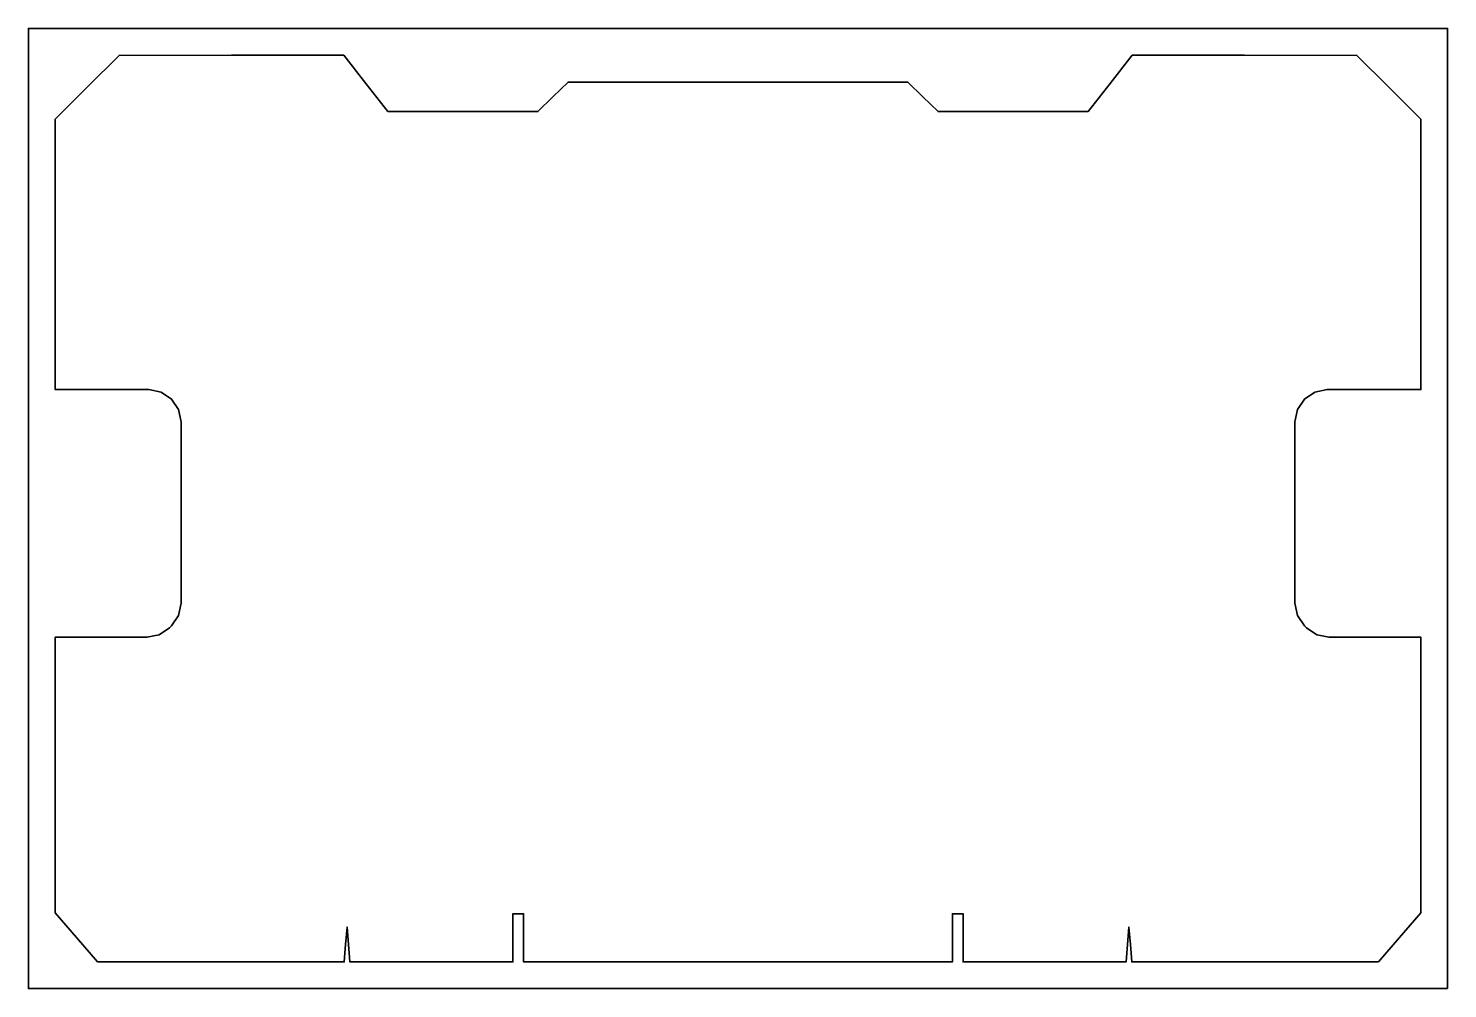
# Model space of a CAD drawing. Header units: millimetres. Extents: x -160 to 370, y -31 to 328.
import ezdxf

# ---------------------------------------------------------------- set-up
doc = ezdxf.new("R2010")
doc.units = ezdxf.units.MM
doc.header["$MEASUREMENT"] = 0
doc.layers.get('0').update_dxf_attribs({"lineweight": 0})
doc.layers.add('Safety', color=7, linetype='Continuous', lineweight=0)

msp = doc.modelspace()

# ---------------------------------------------------------------- linework, layer by layer
at = {"color": 240, "lineweight": 35, "true_color": 0xed1c24}
msp.add_lwpolyline([(105.13, 307.98), (136.86, 307.98), (168.58, 307.98), (174.21, 302.48), (179.85, 296.98), (207.85, 296.98), (235.85, 296.98), (244.09, 307.52), (252.34, 318.06), (294.3, 318.02), (336.26, 317.98), (348.2, 306.05), (360.13, 294.11), (360.13, 243.61), (360.13, 193.11), (342.64, 193.11), (325.14, 193.11), (320.55, 192.2), (316.65, 189.59), (316.65, 189.59), (316.65, 189.59), (314.04, 185.69), (313.13, 181.1), (313.13, 147.23), (313.13, 113.36), (314.04, 108.76), (316.65, 104.86), (317.01, 104.5), (317.38, 104.13), (321.27, 101.53), (325.87, 100.61), (343, 100.61), (360.13, 100.61), (360.13, 49.11), (360.13, -2.39), (352.21, -11.53), (344.29, -20.67), (298.24, -20.67), (252.19, -20.67), (251.66, -14.17), (251.13, -7.67), (250.6, -14.17), (250.07, -20.67), (219.64, -20.67), (189.21, -20.67), (189.21, -11.67), (189.21, -2.67), (187.21, -2.67), (185.21, -2.67), (185.21, -11.67), (185.21, -20.67), (145.17, -20.67), (105.13, -20.67), (65.09, -20.67), (25.05, -20.67), (25.05, -11.67), (25.05, -2.67), (23.05, -2.67), (21.05, -2.67), (21.05, -11.67), (21.05, -20.67), (-9.38, -20.67), (-39.81, -20.67), (-40.34, -14.17), (-40.87, -7.67), (-41.4, -14.17), (-41.93, -20.67), (-87.98, -20.67), (-134.04, -20.67), (-141.95, -11.53), (-149.87, -2.39), (-149.87, 49.11), (-149.87, 100.61), (-132.74, 100.61), (-115.62, 100.61), (-111.02, 101.53), (-107.12, 104.13), (-106.76, 104.5), (-106.39, 104.86), (-103.79, 108.76), (-102.87, 113.36), (-102.87, 147.23), (-102.87, 181.1), (-103.79, 185.69), (-106.39, 189.59), (-106.39, 189.59), (-106.39, 189.59), (-110.29, 192.2), (-114.89, 193.11), (-132.38, 193.11), (-149.87, 193.11), (-149.87, 243.61), (-149.87, 294.11), (-137.94, 306.05), (-126.01, 317.98), (-84.05, 318.02), (-42.09, 318.06), (-33.84, 307.52), (-25.59, 296.98), (2.41, 296.98), (30.41, 296.98), (36.04, 302.48), (41.67, 307.98), (73.4, 307.98)], close=True, dxfattribs=at)
at = {"layer": 'Safety', "color": 240, "lineweight": 35, "true_color": 0xed1c24}
msp.add_lwpolyline([(370.13, -30.67), (-159.87, -30.67), (-159.87, 328.06), (370.13, 328.06)], close=True, dxfattribs=at)

doc.saveas('drawing.dxf')
